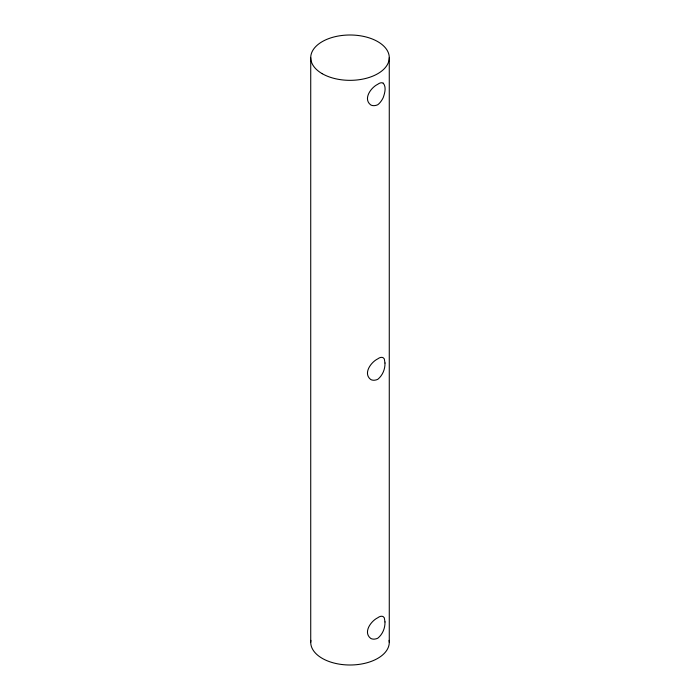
<?xml version="1.0" encoding="UTF-8"?>
<svg xmlns="http://www.w3.org/2000/svg" width="700" height="700" viewBox="0 0 700 700"><rect width="100%" height="100%" fill="white"/><g stroke="black" fill="none" stroke-linecap="round" stroke-linejoin="round"><path stroke-width="1.05" d="M383.206 83.178C386.601 87.001 384.72 93.284 383.206 97.65A12.696 6.309 -66.1 0 1 377.764 104.746A12.696 8.225 -53 0 1 370.676 104.895C362.81 98.77 371.026 87.517 377.764 84.28A12.696 6.309 -66.1 0 1 383.206 83.178M389.27 57.671L389.27 642.329M310.73 57.671L310.73 642.329M389.121 640.36A39.27 22.671 0 0 1 350 665A39.27 22.671 0 0 1 310.879 640.36M384.991 363.037C385.158 369.215 382.611 375.41 377.764 379.339A12.696 8.225 -53 0 1 370.676 379.479C362.81 373.363 371.026 362.11 377.764 358.873A12.696 6.309 -66.1 0 1 383.206 357.77L384.291 358.89L384.991 363.037M384.991 621.941C385.158 628.119 382.611 634.314 377.764 638.234A12.696 8.225 -53 0 1 370.676 638.383C362.81 632.258 371.026 621.005 377.764 617.767A12.696 6.309 -66.1 0 1 383.206 616.665L384.291 617.794L384.991 621.941M322.236 73.701A39.27 22.671 0 0 0 387.931 63.543A39.27 22.671 0 0 0 339.832 35.77A39.27 22.671 0 0 0 322.236 73.701"/></g></svg>
